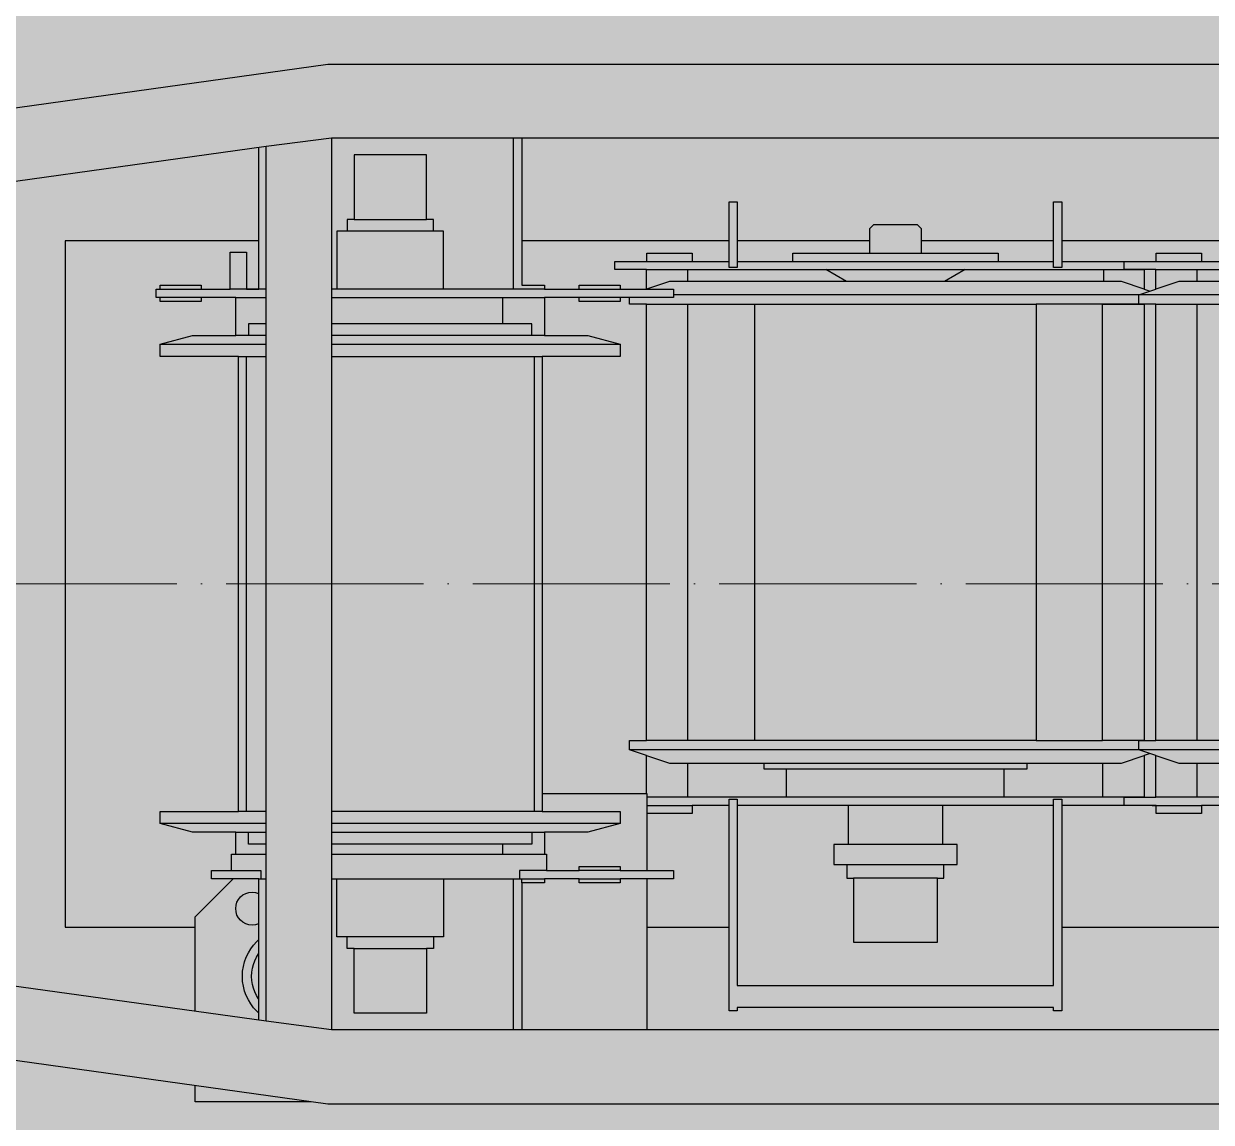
# Model space of a CAD drawing. Header units: millimetres. Extents: x -8750 to 18507, y -19422 to 25819.
# Drawn here: x -4202 to -1311, y -16310 to -13637 of the extents above; entities that cross this region are included whole.
import ezdxf

# ---------------------------------------------------------------- set-up
doc = ezdxf.new("R2010")
doc.units = ezdxf.units.MM
doc.set_wipeout_variables(frame=1)
doc.linetypes.add('ACAD_ISO04W100', pattern=[30, 24, -3, 0, -3])
doc.layers.add('Техника. Кран CC 2400-1', color=250, linetype='Continuous')
doc.layers.add('Техника. Кран CC 2400-1 Штриховка', color=7, linetype='Continuous', true_color=0x80dfff)

# ---------------------------------------------------------------- blocks, each defined once
blk = doc.blocks.new('CC2400-1-20250518.19534')
at = {"color": 0, "linetype": 'ByBlock', "lineweight": -2, "transparency": 16777216}
for points in [[(-846.5020173091325, 1155.0018725768928), (-778.0020173093217, 1155.0019922180832), (-778.0020522428167, 1175.0029922179997), (-1048.0020522423438, 1175.0025206397872), (-1048.0020173088487, 1155.001520639747), (-979.5020173089652, 1155.0016402809374), (-979.5018251827132, 1045.0006402811155), (-846.5018251828806, 1045.0008725770708)], [(-846.5020173091252, -1155.0018725768934), (-778.0020173093071, -1155.0019922180838), (-778.0020522428022, -1175.002992218015), (-1048.0020522423292, -1175.0025206398095), (-1048.0020173088342, -1155.001520639762), (-979.5020173089506, -1155.0016402809454), (-979.5018251827059, -1045.000640281138), (-846.501825182866, -1045.000872577086)]]:
    blk.add_wipeout(points, dxfattribs=at)
at = {"layer": 'Техника. Кран CC 2400-1 Штриховка', "true_color": 0xadadad, "transparency": 16777216}
h = blk.add_hatch(color=253, dxfattribs=at)
h.dxf.hatch_style = 1
h.paths.add_polyline_path([(-846.5018251828715, 1045.00087257706), (-846.5020173091307, 1155.001872576875), (-778.0020173093053, 1155.001992218065), (-778.0020522428076, 1175.002992217997), (-1048.002052242342, 1175.002520639784), (-1048.00201730884, 1155.001520639737), (-979.502017308956, 1155.001640280927), (-979.5018251826968, 1045.000640281112)])
at = {"color": 0, "linetype": 'ByBlock', "lineweight": -2, "transparency": 16777216}
for points in [[(-846.5018251828715, 1045.00087257706), (-846.5020173091307, 1155.001872576875), (-778.0020173093053, 1155.001992218065), (-778.0020522428076, 1175.002992217997), (-1048.002052242342, 1175.002520639784), (-1048.00201730884, 1155.001520639737), (-979.502017308956, 1155.001640280927), (-979.5018251826968, 1045.000640281112), (-846.5018251828715, 1045.00087257706)], [(-846.5020173091307, 1155.001872576875), (-979.502017308956, 1155.001640280927)]]:
    blk.add_lwpolyline(points, dxfattribs=at)
blk.add_wipeout([(-1790.9999999999977, 154.00011000000814), (-1817.7023000000024, 157.64121999997542), (-1817.7023000000024, 157.64121999997542), (-1824.489124886297, 159.8522375615512), (-1830.0672821800013, 164.30574762682772), (-1833.726260022871, 170.434489083294), (-1834.999999999998, 177.45781999999554), (-1834.999999999998, 177.45781999999554), (-1834.999999999998, 1124.999999999985), (-1834.999999999998, 1124.999999999985), (-1831.1939766255514, 1144.1341716182328), (-1820.355339059313, 1160.3553390593006), (-1804.134171618246, 1171.1939766255387), (-1784.999999999998, 1174.999999999985), (-1125.3552999999938, 1174.999999999985), (-1125.3552999999938, 1174.999999999985), (-1118.359274274461, 1173.7364791784544), (-1112.2472118823152, 1170.1055627468536), (-1107.7913858606562, 1164.566025285706), (-1105.554799999982, 1157.8178000000044), (-1105.5547999999817, 1157.8178000000044), (-1091.9452000000144, 1062.182199999966), (-1091.9452000000144, 1062.182199999966), (-1089.7086141393233, 1055.4339747142762), (-1085.252788117663, 1049.8944372531378), (-1079.1407257255255, 1046.2635208215338), (-1072.1447000000023, 1044.999999999985), (-753.8552999999937, 1044.999999999985), (-753.8552999999937, 1044.999999999985), (-746.8592742744607, 1046.2635208215152), (-740.7472118823143, 1049.894437253116), (-736.2913858606553, 1055.4339747142635), (-734.0547999999816, 1062.182199999966), (-720.4452000000146, 1157.8178000000044), (-720.4452000000146, 1157.8178000000044), (-718.2086141393233, 1164.5660252856942), (-713.7527881176629, 1170.1055627468327), (-707.6407257255255, 1173.7364791784366), (-700.6447000000023, 1174.999999999985), (-700.6447000000024, 1174.999999999985), (-310.0000000970303, 1174.999999999985), (-12.265499999977692, 1050.1435999999958), (-12.265499999977692, 1050.1435999999958), (-7.261432723629014, 1047.1181590482965), (-3.3463214152764067, 1042.7746713135775), (-0.854849347835966, 1037.4844398256746), (1.7053025658242404e-12, 1031.6996999999828), (1.9326762412674725e-12, 1031.6996999999828), (1.9326762412674725e-12, -1.8189894035458565e-11), (1.9326762412674725e-12, -1031.6997000000124), (1.9326762412674725e-12, -1031.6997000000124), (-0.854849347835966, -1037.4844398257035), (-3.3463214152760656, -1042.774671313607), (-7.2614327236289, -1047.1181590483259), (-12.265499999977465, -1050.1436000000251), (-12.265499999977692, -1050.1436000000251), (-310.0000000970303, -1175.0000000000148), (-700.6447000000024, -1175.0000000000148), (-700.6447000000024, -1175.0000000000148), (-707.6407257255255, -1173.736479178466), (-713.7527881176629, -1170.1055627468625), (-718.2086141393233, -1164.5660252857233), (-720.4452000000146, -1157.8178000000337), (-734.0547999999816, -1062.1821999999959), (-734.0547999999816, -1062.1821999999959), (-736.2913858606553, -1055.4339747142935), (-740.7472118823143, -1049.8944372531453), (-746.8592742744607, -1046.2635208215443), (-753.8552999999937, -1045.0000000000148), (-1072.1447000000023, -1045.0000000000148), (-1072.1447000000023, -1045.0000000000148), (-1079.1407257255255, -1046.2635208215636), (-1085.252788117663, -1049.8944372531666), (-1089.7086141393236, -1055.433974714306), (-1091.9452000000144, -1062.1821999999959), (-1105.5547999999817, -1157.8178000000337), (-1105.5547999999817, -1157.8178000000337), (-1107.7913858606557, -1164.5660252857356), (-1112.2472118823148, -1170.1055627468838), (-1118.359274274461, -1173.7364791784846), (-1125.3552999999938, -1175.000000000015), (-1125.3552999999938, -1175.0000000000148), (-1784.999999999998, -1175.0000000000148), (-1784.999999999998, -1175.0000000000148), (-1804.134171618246, -1171.193976625568), (-1820.355339059313, -1160.35533905933), (-1831.1939766255514, -1144.1341716182628), (-1834.999999999998, -1125.000000000015), (-1834.999999999998, -177.4578200000251), (-1834.999999999998, -177.4578200000251), (-1833.726260022871, -170.43448908332402), (-1830.0672821800013, -164.30574762685728), (-1824.489124886297, -159.85223756158075), (-1817.7023000000024, -157.64122000000543), (-1817.7023000000024, -157.64122000000498), (-1790.9999999999977, -154.0001100000377)], dxfattribs=at)
at = {"layer": 'Техника. Кран CC 2400-1 Штриховка', "true_color": 0xadadad, "transparency": 16777216}
h = blk.add_hatch(color=253, dxfattribs=at)
h.dxf.hatch_style = 1
edge = h.paths.add_edge_path()
edge.add_line((-1790.999999999998, -154.0001100000372), (-1790.999999999998, 154.0001100000081))
edge.add_line((-1790.999999999998, 154.0001100000081), (-1817.702300000003, 157.6412199999759))
edge.add_arc((-1814.999996916025, 177.4578211566113), 20.0000030839736, 180.0000033134664, 262.23472245647645, ccw=False)
edge.add_line((-1834.999999999998, 177.457819999996), (-1834.999999999998, 1124.999999999985))
edge.add_arc((-1784.999999999956, 1124.999999999942), 50.00000000004184, 90.00000000004792, 179.9999999999521, ccw=False)
edge.add_line((-1784.999999999998, 1174.999999999985), (-1125.355299999994, 1174.999999999985))
edge.add_arc((-1125.355296130039, 1155.000010364311), 19.99998963568524, 8.099324207718325, 90.00001108660751, ccw=False)
edge.add_line((-1105.554799999982, 1157.817800000004), (-1091.945200000015, 1062.182199999967))
edge.add_arc((-1072.144703869883, 1064.999989635762), 19.9999896357711, 188.0993242079321, 270.0000110863945)
edge.add_line((-1072.144700000003, 1044.999999999985), (-753.8552999999938, 1044.999999999985))
edge.add_arc((-753.8552961300375, 1064.999989635675), 19.99998963568251, 269.9999889133853, 351.9006757922884)
edge.add_line((-734.0547999999817, 1062.182199999967), (-720.4452000000147, 1157.817800000004))
edge.add_arc((-700.6447038698825, 1155.000010364223), 19.9999896357711, 89.99998891360548, 171.900675792068, ccw=False)
edge.add_line((-700.6447000000026, 1174.999999999985), (-310.0000000970304, 1174.999999999985))
edge.add_line((-310.0000000970304, 1174.999999999985), (-12.26549999997769, 1050.143599999996))
edge.add_arc((-19.999995327742, 1031.699701411722), 19.99999532774311, -4.044334104946756e-06, 67.2491367035455, ccw=False)
edge.add_line((1.818989403545856e-12, 1031.699699999983), (1.818989403545856e-12, -1.818989403545856e-11))
edge.add_line((1.818989403545856e-12, -1.455191522836685e-11), (1.818989403545856e-12, -1031.699700000008))
edge.add_arc((-19.999995327742, -1031.699701411751), 19.9999953277432, -67.2491367035455, 4.044334104946756e-06, ccw=False)
edge.add_line((-12.26549999997769, -1050.143600000025), (-310.0000000970304, -1175.000000000015))
edge.add_line((-310.0000000970304, -1175.000000000015), (-700.6447000000026, -1175.000000000015))
edge.add_arc((-700.6447038698825, -1155.000010364238), 19.99998963577119, 188.099324207932, 270.0000110863945, ccw=False)
edge.add_line((-720.4452000000147, -1157.817800000033), (-734.0547999999817, -1062.182199999996))
edge.add_arc((-753.8552961300375, -1064.999989635689), 19.99998963568253, 8.09932420771156, 90.00001108661469)
edge.add_line((-753.8552999999938, -1045.000000000015), (-1072.144700000003, -1045.000000000015))
edge.add_arc((-1072.144703869883, -1064.999989635777), 19.99998963577119, 89.99998891360549, 171.900675792068)
edge.add_line((-1091.945200000015, -1062.182199999996), (-1105.554799999982, -1157.817800000033))
edge.add_arc((-1125.355296130039, -1155.000010364325), 19.99998963568539, 269.9999889133925, 351.90067579228173, ccw=False)
edge.add_line((-1125.355299999994, -1175.000000000015), (-1784.999999999998, -1175.000000000015))
edge.add_arc((-1784.999999999956, -1124.999999999971), 50.00000000004184, 180.0000000000479, 269.9999999999521, ccw=False)
edge.add_line((-1834.999999999998, -1125.000000000015), (-1834.999999999998, -177.4578200000251))
edge.add_arc((-1814.999996916025, -177.4578211566404), 20.00000308397356, 97.76527754352361, 179.9999966865336, ccw=False)
edge.add_line((-1817.702300000003, -157.641220000005), (-1790.999999999998, -154.0001100000372))
h = blk.add_hatch(color=253, dxfattribs=at)
h.dxf.hatch_style = 1
h.paths.add_polyline_path([(-846.5018251828715, -1045.000872577089), (-846.5020173091307, -1155.001872576904), (-778.0020173093053, -1155.001992218095), (-778.0020522428076, -1175.002992218026), (-1048.002052242342, -1175.002520639813), (-1048.00201730884, -1155.001520639766), (-979.502017308956, -1155.001640280956), (-979.5018251826968, -1045.000640281141)])
at = {"color": 0, "linetype": 'ByBlock', "lineweight": -2, "transparency": 16777216}
for points in [[(-1790.999999999998, -154.0001100000372), (-1790.999999999998, 154.0001100000081), (-1817.702300000003, 157.6412199999759, -0.3750524489566559), (-1834.999999999998, 177.457819999996), (-1834.999999999998, 1124.999999999985, -0.4142135623726049), (-1784.999999999998, 1174.999999999985), (-1125.355299999994, 1174.999999999985, -0.3733908483984825), (-1105.554799999982, 1157.817800000004), (-1091.945200000015, 1062.182199999967, 0.3733908483963611), (-1072.144700000003, 1044.999999999985), (-753.8552999999938, 1044.999999999985, 0.3733908483985522), (-734.0547999999817, 1062.182199999967), (-720.4452000000147, 1157.817800000004, -0.3733908483963611), (-700.6447000000026, 1174.999999999985), (-310.0000000970304, 1174.999999999985), (-12.26549999997769, 1050.143599999996, -0.3021517775209867), (1.818989403545856e-12, 1031.699699999983), (1.818989403545856e-12, -1.455191522836685e-11), (1.818989403545856e-12, -1031.699700000012, -0.3021517775209867), (-12.26549999997769, -1050.143600000025), (-310.0000000970304, -1175.000000000015), (-700.6447000000026, -1175.000000000015, -0.3733908483963611), (-720.4452000000147, -1157.817800000033), (-734.0547999999817, -1062.182199999996, 0.3733908483985522), (-753.8552999999938, -1045.000000000015), (-1072.144700000003, -1045.000000000015, 0.3733908483963611), (-1091.945200000015, -1062.182199999996), (-1105.554799999982, -1157.817800000033, -0.3733908483984825), (-1125.355299999994, -1175.000000000015), (-1784.999999999998, -1175.000000000015, -0.4142135623726049), (-1834.999999999998, -1125.000000000015), (-1834.999999999998, -177.4578200000251, -0.3750524489566559), (-1817.702300000003, -157.641220000005), (-1790.999999999998, -154.0001100000372)], [(-1790.999999999998, -154.0001100000372), (-1632.297699999994, -132.3587800000241, 0.3750524489566559), (-1614.999999999998, -112.542180000004), (-1614.999999999998, 112.5421799999749, 0.3750524489566559), (-1632.297699999994, 132.358779999995), (-1790.999999999998, 154.0001100000081)]]:
    blk.add_lwpolyline(points, format="xyb", dxfattribs=at)
for points in [[(-1758.999999999998, 149.6361100000067), (-1758.999999999998, -149.6363600000186)], [(-846.5018251828715, -1045.000872577089), (-846.5020173091307, -1155.001872576904), (-778.0020173093053, -1155.001992218095), (-778.0020522428076, -1175.002992218026), (-1048.002052242342, -1175.002520639813), (-1048.00201730884, -1155.001520639766), (-979.502017308956, -1155.001640280956), (-979.5018251826968, -1045.000640281141), (-846.5018251828715, -1045.000872577089)], [(-846.5020173091307, -1155.001872576904), (-979.502017308956, -1155.001640280956)]]:
    blk.add_lwpolyline(points, dxfattribs=at)
blk = doc.blocks.new('CC2400-1-20230902.15104')
at = {"color": 0, "linetype": 'ByBlock', "lineweight": -2, "transparency": 16777216}
blk.add_wipeout([(-3195, 1230), (-2721.9000000000233, 1230), (-2721.9000000000233, 1320), (-2753, 1320), (-2753, 1340), (-2512.9999999999995, 1340), (-2512.9999999999995, 1320), (-2544.099999999977, 1320), (-2544.099999999977, 1230), (-1477.9999999999993, 1230), (-1478.0002000000095, 1300), (-1443.000100000004, 1300), (-1442.9999999999998, 3625.000009473035), (1443.0000000000005, 3625.000009473035), (1443.0001000000047, 1300), (1478.00020000001, 1300), (1478.0000000000007, 1230), (2544.099999999977, 1230), (2544.099999999977, 1320), (2513.0000000000005, 1320), (2513.0000000000005, 1340), (2753.0000000000005, 1340), (2753.0000000000005, 1320), (2721.900000000024, 1320), (2721.900000000024, 1230), (3195.0000000000005, 1230), (3195.0000000000005, -1230), (2721.900000000024, -1230), (2721.900000000024, -1320.000000000001), (2753.0000000000005, -1320.000000000001), (2753.0000000000005, -1340), (2513.0000000000005, -1340), (2513.0000000000005, -1320.000000000001), (2544.099999999977, -1320.000000000001), (2544.099999999977, -1230), (1478.0000000000007, -1230), (1478.00020000001, -1300), (1443.0001000000047, -1300), (1443.0000000000005, -3625.000009473035), (-1442.9999999999998, -3625.000009473035), (-1443.000100000004, -1300), (-1478.0002000000095, -1300), (-1477.9999999999993, -1230), (-2544.099999999977, -1230), (-2544.099999999977, -1320.000000000001), (-2512.9999999999995, -1320.000000000001), (-2512.9999999999995, -1340), (-2753, -1340), (-2753, -1320.000000000001), (-2721.9000000000233, -1320.000000000001), (-2721.9000000000233, -1230), (-3195, -1230)], dxfattribs=at)
at = {"layer": 'Техника. Кран CC 2400-1 Штриховка', "true_color": 0xadadad, "transparency": 16777216}
h = blk.add_hatch(color=253, dxfattribs=at)
h.dxf.hatch_style = 1
h.paths.add_polyline_path([(-3195, -1230), (-3195, 1230), (-2721.900000000023, 1230), (-2721.900000000023, 1320), (-2753, 1320), (-2753, 1340), (-2513, 1340), (-2513, 1320), (-2544.099999999977, 1320), (-2544.099999999977, 1230), (-1478, 1230), (-1478.000200000009, 1300), (-1443.000100000005, 1300), (-1443, 3625.000009473035), (1443, 3625.000009473035), (1443.000100000005, 1300), (1478.000200000009, 1300), (1478, 1230), (2544.099999999977, 1230), (2544.099999999977, 1320), (2513, 1320), (2513, 1340), (2753, 1340), (2753, 1320), (2721.900000000023, 1320), (2721.900000000023, 1230), (3195, 1230), (3195, -1230), (2721.900000000023, -1230), (2721.900000000023, -1320), (2753, -1320), (2753, -1340), (2513, -1340), (2513, -1320), (2544.099999999977, -1320), (2544.099999999977, -1230), (1478, -1230), (1478.000200000009, -1300), (1443.000100000005, -1300), (1443, -3625.000009473035), (-1443, -3625.000009473035), (-1443.000100000005, -1300), (-1478.000200000009, -1300), (-1478, -1230), (-2544.099999999977, -1230), (-2544.099999999977, -1320), (-2513, -1320), (-2513, -1340), (-2753, -1340), (-2753, -1320), (-2721.900000000023, -1320), (-2721.900000000023, -1230)])
at = {"color": 0, "linetype": 'ByBlock', "lineweight": -2, "transparency": 16777216}
for p, q in [((-2721.900000000023, 1320), (-2544.099999999977, 1320)), ((-1443.000100000005, 1300), (-1408, 1300)), ((-1408, 1300), (-1408, 1230)), ((-1478, 1230), (-1408, 1230)), ((-1408, 1230), (-1363, 1230)), ((-1363, 1230), (-1363, 1180)), ((-1478, 1180), (-1408, 1180)), ((-1363, 1180), (-1408, 1180)), ((-1408, 1180), (-1408, 1110)), ((-1408, 1110), (-1443.000100000005, 1110)), ((-1408, -1110), (-1443.000100000005, -1110)), ((-1408, -1180), (-1408, -1110)), ((-1478, -1180), (-1408, -1180)), ((-1363, -1180), (-1408, -1180)), ((-1363, -1230), (-1363, -1180)), ((-1478, -1230), (-1408, -1230)), ((-1408, -1300), (-1408, -1230)), ((-1408, -1230), (-1363, -1230)), ((-1443.000100000005, -1300), (-1408, -1300))]:
    blk.add_line(p, q, dxfattribs=at)
for points in [[(-3195, -1230), (-3195, 1230), (-2721.900000000023, 1230), (-2721.900000000023, 1320), (-2753, 1320), (-2753, 1340), (-2513, 1340), (-2513, 1320), (-2544.099999999977, 1320), (-2544.099999999977, 1230), (-1478, 1230), (-1478.000200000009, 1300), (-1443.000100000005, 1300), (-1443, 3625.000009473035), (1443, 3625.000009473035)], [(1443, -3625.000009473035), (-1443, -3625.000009473035), (-1443.000100000005, -1300), (-1478.000200000009, -1300), (-1478, -1230), (-2544.099999999977, -1230), (-2544.099999999977, -1320), (-2513, -1320), (-2513, -1340), (-2753, -1340), (-2753, -1320), (-2721.900000000023, -1320), (-2721.900000000023, -1230), (-3195, -1230)], [(-2721.900000000023, 1230), (-2544.099999999977, 1230)], [(-2676.772100000002, 1230), (-2676.772100000002, 1180)], [(-3195, 1180), (-1478, 1180), (-1478.000200000009, 1110), (-1443.000100000005, 1110), (-1443.000100000005, -1110), (-1478.000200000009, -1110), (-1478, -1180), (-3195, -1180)], [(-2676.772100000002, -1230), (-2676.772100000002, -1180)], [(-2721.900000000023, -1230), (-2544.099999999977, -1230)]]:
    blk.add_lwpolyline(points, dxfattribs=at)
at = {"color": 0, "linetype": 'ByBlock', "lineweight": -2, "transparency": 16777216, "xscale": -1}
blk.add_blockref('CC2400-1-20250518.19534', (-3568, 0), dxfattribs=at)
blk = doc.blocks.new('CC2400-1-20230901.142438')
at = {"color": 0, "linetype": 'ByBlock', "lineweight": -2, "transparency": 16777216}
blk.add_wipeout([(4086.0040584886456, -1514.699999999897), (-1013.5229930884661, -1514.6999999998952), (-1624.2451114987498, -1406.7499999999418), (-1673.7751114990106, -1406.7500000000591), (-1673.7751114990106, -1457.5499999999884), (-2054.7751114990097, -1457.5499999999884), (-2054.7751114990097, -1406.7500000000591), (-2092.875111498871, -1406.7500000000591), (-2092.875111498871, -1343.2500000000582), (-2054.7751114990097, -1343.2500000000582), (-2054.7751114990097, -1292.4500000000107), (-1780.6001114991968, -1292.4500000000107), (-1780.6001114991968, -1267.0106111262276), (-1780.6001114991968, -1267.0106111262276), (-1787.1773711540227, -1211.2795470469564), (-1767.1519862659616, -1158.8563097560382), (-1725.0937005190563, -1121.703753343233), (-1670.600111498964, -1108.3000000000757), (-1670.600111498964, -1108.3000000000757), (-1545.0570649893489, -1108.3000000001048), (-1279.62570261251, -634.2917358928826), (-1279.62570261251, -634.2917358928826), (-1401.406854487533, -352.0103628293682), (-1450.869365502433, -48.585112504460994), (-1425.0422172657795, 257.75845433609356), (-1325.476744936966, 548.6194851576383), (-1269.6022092727353, 651.0917461294448), (-1589.3344110918683, 1187.3706409942242), (-1589.3344110918683, 1187.3706409942242), (-1608.851186293933, 1217.7930020758777), (-1631.821068610122, 1245.7001530313355), (-1657.9231779359588, 1270.7022420803005), (-1686.7928782035588, 1292.4499999998961), (-2054.7751114990097, 1292.4499999998961), (-2054.7751114990097, 1343.2499999999418), (-2092.875111498869, 1343.2499999999418), (-2092.875111498869, 1406.7499999999418), (-2054.7751114990097, 1406.7499999999418), (-2054.7751114990097, 1457.549999999872), (-1673.7751114990078, 1457.549999999872), (-1673.7751114990078, 1406.7499999999418), (-1624.245111498747, 1406.7499999999418), (-1013.5229930884657, 1514.6999999998952), (7100.000000000001, 1514.7000000001854), (7100.000000000234, -1514.699999999897)], dxfattribs=at)
at = {"layer": 'Техника. Кран CC 2400-1 Штриховка', "transparency": 16777216}
h = blk.add_hatch(color=256, dxfattribs=at)
h.dxf.hatch_style = 1
edge = h.paths.add_edge_path()
edge.add_line((7100.000000000234, -1514.699999999897), (4086.004058488646, -1514.699999999897))
edge.add_line((4086.004058488646, -1514.699999999897), (-1013.522993088467, -1514.699999999895))
edge.add_line((-1013.522993088467, -1514.699999999895), (-1624.24511149875, -1406.749999999942))
edge.add_line((-1624.24511149875, -1406.749999999942), (-1673.775111499011, -1406.750000000058))
edge.add_line((-1673.775111499011, -1406.750000000058), (-1673.775111499011, -1457.549999999988))
edge.add_line((-1673.775111499011, -1457.549999999988), (-2054.775111499011, -1457.549999999988))
edge.add_line((-2054.775111499011, -1457.549999999988), (-2054.775111499011, -1406.750000000058))
edge.add_line((-2054.775111499011, -1406.750000000058), (-2092.875111498871, -1406.750000000058))
edge.add_line((-2092.875111498871, -1406.750000000058), (-2092.875111498871, -1343.250000000058))
edge.add_line((-2092.875111498871, -1343.250000000058), (-2054.775111499011, -1343.250000000058))
edge.add_line((-2054.775111499011, -1343.250000000058), (-2054.775111499011, -1292.450000000012))
edge.add_line((-2054.775111499011, -1292.450000000012), (-1780.600111499197, -1292.450000000012))
edge.add_line((-1780.600111499197, -1292.450000000012), (-1780.600111499197, -1267.010611126228))
edge.add_arc((-1670.600111498965, -1225.77500000007), 117.4749999999945, 89.99999999999937, 200.5494742032904, ccw=False)
edge.add_line((-1670.600111498964, -1108.300000000076), (-1545.05706498935, -1108.300000000105))
edge.add_line((-1545.05706498935, -1108.300000000105), (-1279.62570261251, -634.2917358928826))
edge.add_arc((-197.4218571389358, -5.877964781575429e-11), 1254.388763254727, 148.7313838179281, 210.3750428139313, ccw=False)
edge.add_line((-1269.602209272735, 651.0917461294448), (-1589.334411091869, 1187.370640994224))
edge.add_arc((-1856.038415822914, 1037.744193212157), 305.8089272984967, 29.29332400509889, 56.39697188859644)
edge.add_line((-1686.792878203559, 1292.449999999895), (-2054.775111499009, 1292.449999999895))
edge.add_line((-2054.775111499009, 1292.449999999895), (-2054.775111499009, 1343.249999999942))
edge.add_line((-2054.775111499009, 1343.249999999942), (-2092.875111498869, 1343.249999999942))
edge.add_line((-2092.875111498869, 1343.249999999942), (-2092.875111498869, 1406.749999999942))
edge.add_line((-2092.875111498869, 1406.749999999942), (-2054.775111499009, 1406.749999999942))
edge.add_line((-2054.775111499009, 1406.749999999942), (-2054.775111499009, 1457.549999999872))
edge.add_line((-2054.775111499009, 1457.549999999872), (-1673.775111499009, 1457.549999999872))
edge.add_line((-1673.775111499009, 1457.549999999872), (-1673.775111499009, 1406.749999999942))
edge.add_line((-1673.775111499009, 1406.749999999942), (-1624.245111498748, 1406.749999999942))
edge.add_line((-1624.245111498748, 1406.749999999942), (-1013.522993088466, 1514.699999999895))
edge.add_line((-1013.522993088466, 1514.699999999895), (7100.000000000001, 1514.700000000184))
edge.add_line((7100.000000000001, 1514.700000000184), (7100.000000000234, -1514.699999999897))
at = {"color": 0, "linetype": 'ByBlock', "lineweight": -2, "transparency": 16777216}
blk.add_lwpolyline([(-1392.156706508483, -835.2500000000582), (4101.190100000008, -835.25000000006), (4101.190100000008, 835.2500000000564), (-1379.398295893042, 835.2500000000582)], dxfattribs=at)
for centre in [(2080.000000000001, -1.818989403545856e-12), (3310.000000000001, -1.818989403545856e-12)]:
    blk.add_circle(centre, 26.73789586633211, dxfattribs=at)
blk = doc.blocks.new('CC2400-1-20230901.151232')
at = {"color": 0, "linetype": 'ByBlock', "lineweight": -2, "transparency": 16777216}
blk.add_wipeout([(604.9999999999998, -635.0000000000002), (604.9999999999998, -655.0000000000002), (494.9999999999999, -655.0000000000002), (494.9999999999999, -635.0000000000002), (404.9999999999999, -635.0000000000002), (404.9999999999999, -780.0000000000001), (384.9999999999999, -780.0000000000001), (384.9999999999999, -635.0000000000002), (249.9999999999999, -635.0000000000002), (249.9999999999999, -655.0000000000002), (62.499999999999886, -655.0000000000002), (62.499999999999886, -715.0000000000002), (52.499999999999886, -725.0000000000002), (-52.50000000000006, -725.0000000000002), (-62.500000000000114, -715.0000000000002), (-62.500000000000114, -655.0000000000002), (-250, -655.0000000000002), (-250, -635.0000000000002), (-385.0000000000001, -635.0000000000002), (-385.0000000000001, -780.0000000000001), (-405, -780.0000000000001), (-405, -635.0000000000002), (-615, -635.0000000000002), (-615, -615), (-605.8000000000028, -615), (-605.8000000000028, -567.3999999999944), (-647.5, -553.5000000000002), (-647.5, -531), (-342.5000000000001, -531), (-342.5000000000001, 530.9999999999995), (-503.99808215566725, 530.9999999999995), (-503.99808215566725, -531), (-605.8000000000028, -531), (-605.8000000000028, 530.9999999999995), (-647.5, 530.9999999999995), (-647.5, 553.4999999999995), (-605.8000000000028, 567.4000000000087), (-605.8000000000028, 668.9999999999995), (-615, 668.9999999999995), (-615, 688.9999999999995), (-405, 688.9999999999995), (-405, 1188.9998924645329), (-385.0000000000001, 1188.9998924645329), (-385.0000000000001, 1180.9998924645329), (384.9999999999999, 1180.9998924645329), (384.9999999999999, 1188.9998924645329), (404.9999999999999, 1188.9998924645329), (404.9999999999999, 688.9999999999995), (494.9999999999999, 688.9999999999995), (494.9999999999999, 709), (604.9999999999998, 709), (604.9999999999998, 688.9999999999995), (682.9999999999998, 688.9999999999995), (682.9999999999998, 668.9999999999995), (605.8000000000028, 668.9999999999995), (605.8000000000028, 567.4000000000087), (647.4999999999998, 553.4999999999995), (647.4999999999998, 530.9999999999995), (605.8000000000028, 530.9999999999995), (605.8000000000028, -531), (647.4999999999998, -531), (647.4999999999998, -553.5000000000002), (605.8000000000028, -567.3999999999944), (605.8000000000028, -615), (682.9999999999998, -615), (682.9999999999998, -635.0000000000002)], dxfattribs=at)
at = {"layer": 'Техника. Кран CC 2400-1 Штриховка', "transparency": 16777216}
h = blk.add_hatch(color=256, dxfattribs=at)
h.dxf.hatch_style = 1
h.paths.add_polyline_path([(683, -635), (605, -635), (605, -655), (495, -655), (495, -635), (405, -635), (405, -780), (385, -780), (385, -635), (250, -635), (250, -655), (62.5, -655), (62.5, -715), (52.5, -725), (-52.5, -725), (-62.5, -715), (-62.5, -655), (-250, -655), (-250, -635), (-385, -635), (-385, -780), (-405, -780), (-405, -635), (-615, -635), (-615, -615), (-605.8000000000029, -615), (-605.8000000000029, -567.3999999999942), (-647.5, -553.5), (-647.5, -531), (-342.5, -531), (-342.5, 531), (-503.9980821556674, 531), (-503.9980821556674, -531), (-605.8000000000029, -531), (-605.8000000000029, 531), (-647.5, 531), (-647.5, 553.5), (-605.8000000000029, 567.4000000000087), (-605.8000000000029, 669), (-615, 669), (-615, 689), (-405, 689), (-405, 1188.999892464533), (-385, 1188.999892464533), (-385, 1180.999892464533), (385, 1180.999892464533), (385, 1188.999892464533), (405, 1188.999892464533), (405, 689), (495, 689), (495, 709), (605, 709), (605, 689), (683, 689), (683, 669), (605.8000000000029, 669), (605.8000000000029, 567.4000000000087), (647.5, 553.5), (647.5, 531), (605.8000000000029, 531), (605.8000000000029, -531), (647.5, -531), (647.5, -553.5), (605.8000000000029, -567.3999999999942), (605.8000000000029, -615), (683, -615)])
h.paths.add_polyline_path([(342.5, 531), (342.5, -531), (-342.5, -531), (-342.5, 531)], flags=16)
h = blk.add_hatch(color=256, dxfattribs=at)
h.dxf.hatch_style = 1
h.set_gradient(color1=(91, 91, 91), color2=(173, 173, 173), tint=1, name='CYLINDER')
h.paths.add_polyline_path([(342.5, 531), (342.5, -531), (-342.5, -531), (-342.5, 531)])
at = {"color": 0, "linetype": 'ByBlock', "lineweight": -2, "transparency": 16777216}
for points in [[(683, -635), (605, -635), (605, -655), (495, -655), (495, -635), (405, -635), (405, -780), (385, -780), (385, -635), (250, -635), (250, -655), (62.5, -655), (62.5, -715), (52.5, -725), (-52.5, -725), (-62.5, -715), (-62.5, -655), (-250, -655), (-250, -635), (-385, -635), (-385, -780), (-405, -780), (-405, -635), (-615, -635), (-615, -615), (-605.8000000000029, -615), (-605.8000000000029, -567.3999999999942), (-647.5, -553.5), (-647.5, -531), (-342.5, -531), (-342.5, 531), (-503.9980821556674, 531), (-503.9980821556674, -531), (-605.8000000000029, -531), (-605.8000000000029, 531), (-647.5, 531), (-647.5, 553.5), (-605.8000000000029, 567.4000000000087), (-605.8000000000029, 669), (-615, 669), (-615, 689), (-405, 689), (-405, 1188.999892464533), (-385, 1188.999892464533), (-385, 1180.999892464533), (385, 1180.999892464533), (385, 1188.999892464533), (405, 1188.999892464533), (405, 689), (495, 689), (495, 709), (605, 709), (605, 689), (683, 689), (683, 669), (605.8000000000029, 669), (605.8000000000029, 567.4000000000087), (647.5, 553.5), (647.5, 531), (605.8000000000029, 531), (605.8000000000029, -531), (647.5, -531), (647.5, -553.5), (605.8000000000029, -567.3999999999942), (605.8000000000029, -615), (683, -615), (683, -635)], [(405, 689), (405, 674), (385, 674), (385, 1126.999892464533), (-385, 1126.999892464533), (-385, 674), (-405, 674), (-405, 689)], [(115, 689), (115, 784), (150, 784), (150, 833), (118, 833), (118, 866), (102, 866), (102, 1021.439381810182), (-102, 1021.439381810182), (-102, 866), (-118, 866), (-118, 833), (-150, 833), (-150, 784), (-115, 784), (-115, 689)], [(-102, 866), (102, 866)], [(118, 833), (-118, 833)], [(-115, 784), (115, 784)], [(-605.8000000000029, 669), (605.8000000000029, 669)], [(-575, 689), (-575, 669)], [(-503.9980821556674, 586), (-503.9980821556674, 669)], [(-385, 689), (385, 689)], [(-265, 669), (-265, 601)], [(265, 669), (265, 601)], [(615, 689), (495, 689)], [(505.2872793885326, 669), (505.2872793885326, 586)], [(605.8000000000029, 567.4000000000087), (550, 586), (-550, 586), (-605.8000000000029, 567.4000000000087)], [(-320, 586), (-320, 601), (320, 601), (320, 586)], [(-647.5, 553.5), (647.5, 553.5)], [(-605.8000000000029, 531), (-503.9980821556674, 531)], [(342.5, 531), (505.2872793885326, 531), (505.2872793885326, -531)], [(505.2872793885326, 531), (605.8000000000029, 531)], [(605.8000000000029, -531), (-342.5, -531)], [(-647.5, -553.5), (647.5, -553.5)], [(-605.8000000000029, -567.3999999999942), (-550, -586), (550, -586), (605.8000000000029, -567.3999999999942)], [(-506.8979669025575, -586), (-506.8979669025575, -615)], [(-169.8038475772919, -615), (-119.5743741578044, -586)], [(119.5743741577899, -586), (169.8038475772919, -615)], [(505.2872793885326, -586), (505.2872793885326, -615)], [(605.8000000000029, -615), (-605.8000000000029, -615)], [(-575, -615), (-575, -635)], [(-405, -635), (-405, -620), (-385, -620), (-385, -635)], [(250, -635), (-250, -635)], [(385, -635), (385, -620), (405, -620), (405, -635)], [(605, -635), (495, -635)], [(62.5, -655), (-62.5, -655)]]:
    blk.add_lwpolyline(points, dxfattribs=at)
blk.add_lwpolyline([(342.5, 531), (342.5, -531), (-342.5, -531), (-342.5, 531)], close=True, dxfattribs=at)
blk = doc.blocks.new('CC2400-1-20230901.152111')
at = {"color": 0, "linetype": 'ByBlock', "lineweight": -2, "transparency": 16777216}
blk.add_wipeout([(1100, 0), (1100, -450), (800, -750), (0, -750), (0, 0)], dxfattribs=at)
at = {"layer": 'Техника. Кран CC 2400-1 Штриховка', "transparency": 16777216}
h = blk.add_hatch(color=256, dxfattribs=at)
h.dxf.hatch_style = 1
h.paths.add_polyline_path([(0, 0), (1100, 0), (1100, -450), (800, -750), (0, -750)])
at = {"color": 0, "linetype": 'ByBlock', "lineweight": -2, "transparency": 16777216}
for points in [[(0, 0), (1100, 0), (1100, -450), (800, -750), (0, -750), (0, 0)], [(412.7201937771461, -473.8835473796353), (396.8322975964111, -473.8835473796353)], [(412.7201937771461, -601.5916992145649), (396.8322975964111, -601.5916992145649)]]:
    blk.add_lwpolyline(points, dxfattribs=at)
blk.add_lwpolyline([(440.3773168571497, -483.0100089322659), (505.0002459384559, -483.0100089383486, -1.062928021306727), (505.0002459281241, -593.0100089383486), (439.3873863574845, -593.0100089321786)], format="xyb", dxfattribs=at)
for centre, radius in [((865.0000000000437, -305), 119.9999999999749), ((865.0000000000437, -305), 97.50000000000517), ((546, -345), 58.50000000000108), ((961.313708679998, -469.8923524440033), 40.00000000000119), ((890.6030305613385, -540.6030305626628), 40.00000000000119), ((819.8923524426937, -611.3137086813076), 40.00000000000119)]:
    blk.add_circle(centre, radius, dxfattribs=at)
blk.add_ellipse((396.4035047548241, -537.7376232971001), major_axis=(0.4287928415869828, 63.85407591746479), ratio=0.8505942189552788, dxfattribs=at)
blk.add_ellipse((412.2914009355591, -537.7376232971001), major_axis=(0.4287928415869828, 63.85407591746479), ratio=0.8505942189552788, start_param=3.141592653589793, end_param=6.294609002236903, dxfattribs=at)
blk = doc.blocks.new('CC2400-1-20230901.152237')
at = {"color": 0, "linetype": 'ByBlock', "lineweight": -2, "transparency": 16777216}
blk.add_wipeout([(320.00000000000006, -1217.499892464541), (300.00000000000006, -1217.499892464541), (300.00000000000006, -1209.4998924645413), (-300, -1209.4998924645413), (-300, -1217.499892464541), (-319.9999999999999, -1217.499892464541), (-319.9999999999999, -727.5000000000075), (-375.8000000000029, -727.5000000000075), (-375.8000000000029, -717.5000000000075), (-460, -717.5000000000075), (-460, -727.5000000000075), (-560, -727.5000000000075), (-560, -717.5000000000075), (-690, -717.5000000000075), (-690, -697.5000000000077), (-560, -697.5000000000077), (-560, -687.5000000000077), (-460, -687.5000000000077), (-460, -697.5000000000077), (-375.8000000000029, -697.5000000000077), (-375.8000000000029, -604.4000000000019), (-481.18193119057094, -604.4000000000019), (-560, -583.2807621135364), (-560, -553.4000000000019), (-369.44999999999686, -553.4000000000019), (-369.44999999999686, 553.400000000001), (-560, 553.400000000001), (-560, 583.2807621135357), (-481.18193119057094, 604.400000000001), (-375.8000000000029, 604.400000000001), (-375.8000000000029, 657.4999999999927), (-380.0420601367513, 657.4999999999927), (-380.0420601367513, 697.5000000000068), (-460, 697.5000000000068), (-460, 687.5000000000068), (-560, 687.5000000000068), (-560, 697.5000000000068), (-690, 697.5000000000068), (-690, 717.4999999999923), (-560, 717.4999999999923), (-560, 727.4999999999918), (-460, 727.4999999999918), (-460, 717.4999999999923), (-375.8000000000029, 717.4999999999923), (-375.8000000000029, 727.4999999999918), (-319.9999999999999, 727.4999999999918), (-319.9999999999999, 1217.4998924645402), (-300, 1217.4998924645402), (-300, 1209.4998924645406), (300.00000000000006, 1209.4998924645406), (300.00000000000006, 1217.4998924645402), (320.00000000000006, 1217.4998924645402), (320.00000000000006, 717.5000000000068), (435.00000000000006, 717.4999999999923), (435.00000000000006, 697.5000000000068), (386.3051047312184, 697.5000000000068), (386.3051047312184, 657.4999999999927), (375.80000000000297, 657.4999999999927), (375.80000000000297, 604.400000000001), (481.1819311905711, 604.400000000001), (560, 583.2807621135357), (560, 553.400000000001), (369.44999999999715, 553.400000000001), (369.44999999999715, -553.4000000000019), (560, -553.4000000000019), (560, -583.2807621135364), (481.1819311905711, -604.4000000000019), (375.7999999999885, -604.4000000000019), (375.7999999999885, -697.5000000000077), (460.0000000000001, -697.5000000000077), (460.0000000000001, -687.5000000000077), (560, -687.5000000000077), (560, -697.5000000000077), (570, -697.5000000000077), (570, -717.5000000000075), (560, -717.5000000000075), (560, -727.5000000000075), (460.0000000000001, -727.5000000000075), (460.0000000000001, -717.5000000000075), (390.0000000000001, -717.5000000000075), (390.0000000000001, -807.5000000000077), (350, -807.5000000000077), (350, -717.5000000000075), (320.00000000000006, -717.5000000000075)], dxfattribs=at)
at = {"layer": 'Техника. Кран CC 2400-1 Штриховка', "transparency": 16777216}
h = blk.add_hatch(color=256, dxfattribs=at)
h.dxf.hatch_style = 1
h.paths.add_polyline_path([(320, -717.5000000000073), (320, -1217.499892464541), (300, -1217.499892464541), (300, -1209.499892464541), (-300, -1209.499892464541), (-300, -1217.499892464541), (-320, -1217.499892464541), (-320, -727.5000000000073), (-375.8000000000029, -727.5000000000073), (-375.8000000000029, -717.5000000000073), (-460, -717.5000000000073), (-460, -727.5000000000073), (-560, -727.5000000000073), (-560, -717.5000000000073), (-690, -717.5000000000073), (-690, -697.5000000000073), (-560, -697.5000000000073), (-560, -687.5000000000073), (-460, -687.5000000000073), (-460, -697.5000000000073), (-375.8000000000029, -697.5000000000073), (-375.8000000000029, -604.4000000000015), (-481.181931190571, -604.4000000000015), (-560, -583.2807621135362), (-560, -553.4000000000015), (-369.4499999999971, -553.4000000000015), (-369.4499999999971, 553.4000000000015), (-560, 553.4000000000015), (-560, 583.2807621135362), (-481.181931190571, 604.4000000000015), (-375.8000000000029, 604.4000000000015), (-375.8000000000029, 657.4999999999927), (-380.0420601367514, 657.4999999999927), (-380.0420601367514, 697.5000000000073), (-460, 697.5000000000073), (-460, 687.5000000000073), (-560, 687.5000000000073), (-560, 697.5000000000073), (-690, 697.5000000000073), (-690, 717.4999999999927), (-560, 717.4999999999927), (-560, 727.4999999999927), (-460, 727.4999999999927), (-460, 717.4999999999927), (-375.8000000000029, 717.4999999999927), (-375.8000000000029, 727.4999999999927), (-320, 727.4999999999927), (-320, 1217.499892464541), (-300, 1217.499892464541), (-300, 1209.499892464541), (300, 1209.499892464541), (300, 1217.499892464541), (320, 1217.499892464541), (320, 717.5000000000073), (435, 717.4999999999927), (435, 697.5000000000073), (386.3051047312183, 697.5000000000073), (386.3051047312183, 657.4999999999927), (375.8000000000029, 657.4999999999927), (375.8000000000029, 604.4000000000015), (481.181931190571, 604.4000000000015), (560, 583.2807621135362), (560, 553.4000000000015), (369.4499999999971, 553.4000000000015), (369.4499999999971, -553.4000000000015), (560, -553.4000000000015), (560, -583.2807621135362), (481.181931190571, -604.4000000000015), (375.7999999999884, -604.4000000000015), (375.7999999999884, -697.5000000000073), (460, -697.5000000000073), (460, -687.5000000000073), (560, -687.5000000000073), (560, -697.5000000000073), (570, -697.5000000000073), (570, -717.5000000000073), (560, -717.5000000000073), (560, -727.5000000000073), (460, -727.5000000000073), (460, -717.5000000000073), (390, -717.5000000000073), (390, -807.5000000000073), (350, -807.5000000000073), (350, -717.5000000000073)])
h.paths.add_polyline_path([(-350, 553.4000000000015), (350, 553.4000000000015), (350, -553.4000000000015), (-350, -553.4000000000015)], flags=16)
h = blk.add_hatch(color=256, dxfattribs=at)
h.dxf.hatch_style = 1
h.set_gradient(color1=(91, 91, 91), color2=(173, 173, 173), tint=1, name='CYLINDER')
h.paths.add_polyline_path([(-350, 553.4000000000015), (350, 553.4000000000015), (350, -553.4000000000015), (-350, -553.4000000000015)])
at = {"color": 0, "linetype": 'ByBlock', "lineweight": -2, "transparency": 16777216}
for points in [[(320, -717.5000000000073), (320, -1217.499892464541), (300, -1217.499892464541), (300, -1209.499892464541), (-300, -1209.499892464541), (-300, -1217.499892464541), (-320, -1217.499892464541), (-320, -727.5000000000073), (-375.8000000000029, -727.5000000000073), (-375.8000000000029, -717.5000000000073), (-460, -717.5000000000073), (-460, -727.5000000000073), (-560, -727.5000000000073), (-560, -717.5000000000073), (-690, -717.5000000000073), (-690, -697.5000000000073), (-560, -697.5000000000073), (-560, -687.5000000000073), (-460, -687.5000000000073), (-460, -697.5000000000073), (-375.8000000000029, -697.5000000000073), (-375.8000000000029, -604.4000000000015), (-481.181931190571, -604.4000000000015), (-560, -583.2807621135362), (-560, -553.4000000000015), (-369.4499999999971, -553.4000000000015), (-369.4499999999971, 553.4000000000015), (-560, 553.4000000000015), (-560, 583.2807621135362), (-481.181931190571, 604.4000000000015), (-375.8000000000029, 604.4000000000015), (-375.8000000000029, 657.4999999999927), (-380.0420601367514, 657.4999999999927), (-380.0420601367514, 697.5000000000073), (-460, 697.5000000000073), (-460, 687.5000000000073), (-560, 687.5000000000073), (-560, 697.5000000000073), (-690, 697.5000000000073), (-690, 717.4999999999927), (-560, 717.4999999999927), (-560, 727.4999999999927), (-460, 727.4999999999927), (-460, 717.4999999999927), (-375.8000000000029, 717.4999999999927), (-375.8000000000029, 727.4999999999927), (-320, 727.4999999999927), (-320, 1217.499892464541), (-300, 1217.499892464541), (-300, 1209.499892464541), (300, 1209.499892464541), (300, 1217.499892464541), (320, 1217.499892464541), (320, 717.5000000000073), (435, 717.4999999999927), (435, 697.5000000000073), (386.3051047312183, 697.5000000000073), (386.3051047312183, 657.4999999999927), (375.8000000000029, 657.4999999999927), (375.8000000000029, 604.4000000000015), (481.181931190571, 604.4000000000015), (560, 583.2807621135362), (560, 553.4000000000015), (369.4499999999971, 553.4000000000015), (369.4499999999971, -553.4000000000015), (560, -553.4000000000015), (560, -583.2807621135362), (481.181931190571, -604.4000000000015), (375.7999999999884, -604.4000000000015), (375.7999999999884, -697.5000000000073), (460, -697.5000000000073), (460, -687.5000000000073), (560, -687.5000000000073), (560, -697.5000000000073), (570, -697.5000000000073), (570, -717.5000000000073), (560, -717.5000000000073), (560, -727.5000000000073), (460, -727.5000000000073), (460, -717.5000000000073), (390, -717.5000000000073), (390, -807.5000000000073), (350, -807.5000000000073), (350, -717.5000000000073), (320, -717.5000000000073)], [(-300, 1209.499892464541), (-300, 1155.499892464541)], [(300, 1209.499892464541), (300, 1155.499892464541)], [(300, 717.4999999999927), (300, 1155.499892464541), (-300, 1155.499892464541), (-300, 717.4999999999927)], [(-130, 717.4999999999927), (-130, 858.9999999999927), (-105, 858.9999999999927), (-105, 886.9999999999927), (-88, 886.9999999999927), (-88, 1044.302352173334), (88, 1044.302352173334), (88, 886.9999999999927), (105, 886.9999999999927), (105, 858.9999999999927), (130, 858.9999999999927), (130, 717.4999999999927)], [(88, 886.9999999999927), (-88, 886.9999999999927)], [(-105, 858.9999999999927), (105, 858.9999999999927)], [(-320, 727.4999999999927), (-320, 717.4999999999927)], [(-460, 717.4999999999927), (-560, 717.4999999999927)], [(-560, 697.5000000000073), (-460, 697.5000000000073)], [(-380.0420601367514, 697.5000000000073), (-314.8078779192147, 697.5000000000073), (-314.8078779192147, 717.4999999999927)], [(320, 717.5000000000073), (-375.8000000000029, 717.4999999999927)], [(386.3051047312183, 697.5000000000073), (314.8078779192147, 697.5000000000073), (314.8078779192147, 717.4999999999927)], [(375.8000000000029, 657.4999999999927), (-375.8000000000029, 657.4999999999927)], [(-274.1999999999971, 657.4999999999927), (-274.1999999999971, 633.2999999999956)], [(274.1999999999971, 657.4999999999927), (274.1999999999971, 633.2999999999956)], [(-345, 604.4000000000015), (-345, 633.2999999999956), (345, 633.2999999999956), (345, 604.4000000000015)], [(-560, 583.2807621135362), (560, 583.2807621135362)], [(375.8000000000029, 604.4000000000015), (-375.8000000000029, 604.4000000000015)], [(-369.4499999999971, 553.4000000000015), (369.4499999999971, 553.4000000000015)], [(369.4499999999971, -553.4000000000015), (-369.4499999999971, -553.4000000000015)], [(560, -583.2807621135362), (-560, -583.2807621135362)], [(-375.8000000000029, -604.4000000000015), (375.7999999999884, -604.4000000000015)], [(-345, -604.4000000000015), (-345, -633.2999999999956), (345, -633.2999999999956), (345, -604.4000000000015)], [(-274.1999999999971, -633.2999999999956), (-274.1999999999971, -697.5000000000073)], [(274.1999999999971, -633.2999999999956), (274.1999999999971, -697.5000000000073)], [(-560, -697.5000000000073), (-460, -697.5000000000073)], [(-460, -717.5000000000073), (-560, -717.5000000000073)], [(375.7999999999884, -697.5000000000073), (-375.8000000000029, -697.5000000000073)], [(-375.8000000000029, -717.5000000000073), (390, -717.5000000000073)], [(-300, -717.5000000000073), (-300, -1155.499892464541), (300, -1155.499892464541), (300, -717.5000000000073)], [(-130, -717.5000000000073), (-130, -859.0000000000073), (-105, -859.0000000000073), (-105, -887.0000000000073), (-88, -887.0000000000073), (-88, -1044.302352173348), (88, -1044.302352173348), (88, -887.0000000000073), (105, -887.0000000000073), (105, -859.0000000000073), (130, -859.0000000000073), (130, -717.5000000000073)], [(460, -697.5000000000073), (560, -697.5000000000073)], [(560, -717.5000000000073), (460, -717.5000000000073)], [(-105, -859.0000000000073), (105, -859.0000000000073)], [(88, -887.0000000000073), (-88, -887.0000000000073)], [(-300, -1155.499892464541), (-300, -1209.499892464541)], [(300, -1155.499892464541), (300, -1209.499892464541)]]:
    blk.add_lwpolyline(points, dxfattribs=at)
blk.add_lwpolyline([(-350, 553.4000000000015), (350, 553.4000000000015), (350, -553.4000000000015), (-350, -553.4000000000015)], close=True, dxfattribs=at)
blk = doc.blocks.new('*U161')
at = {"color": 0, "linetype": 'ByBlock', "lineweight": -2, "transparency": 16777216}
blk.add_blockref('CC2400-1-20230902.15104', (0, 0), dxfattribs=at)
at = {"color": 0, "linetype": 'ByBlock', "lineweight": -2, "transparency": 16777216, "rotation": 180}
blk.add_blockref('CC2400-1-20230901.142438', (0, 0), dxfattribs=at)
blk.add_blockref('CC2400-1-20230901.151232', (-2080.000000000001, 150.0000000000018), dxfattribs=at)
for name, p in [('CC2400-1-20230901.151232', (-839.9999999999999, 150.0000000000018)), ('CC2400-1-20230901.152111', (-2685, -1260))]:
    blk.add_blockref(name, p, dxfattribs=at)
blk.add_blockref('CC2400-1-20230901.152237', (-3310.000000000001, 1.888029294962222e-12), dxfattribs=at)
at = {"color": 0, "linetype": 'ByBlock', "lineweight": -2, "transparency": 16777216}
blk.add_wipeout([(-3453.3994500371073, -1084.9999999999945), (-3453.3994500371073, -1084.9999999999945), (-3612.399450037118, -1064.29633603179), (-3612.399450037118, -1064.29633603179), (-4577.84667373107, -929.9999999999982), (-4577.84667373107, -929.9999999999982), (-4736.84667373108, -929.9999999999982), (-4736.84667373108, -929.9999999999982), (-5786.566592665258, -929.9999999999982), (-5786.566592665258, -929.9999999999982), (-5916.75262454027, -929.9999999999982), (-5916.75262454027, -929.9999999999982), (-7559.447441388603, -930), (-7559.447441388603, -1109.9999999999945), (-4572.75762603382, -1109.9999999999945), (-3461.8564837464855, -1265.0000000000036), (509.7189122225921, -1265.0000000000036), (509.7189122225921, -1255.000000000011), (523.2122789069106, -1255.000000000011), (523.2122789069106, -1095.000000000011), (509.7189122225921, -1095.000000000011), (509.7189122225921, -1084.9999999999945), (436.63627643331284, -1084.9999999999945)], dxfattribs=at)
blk.add_wipeout([(-3453.399450037127, 1085.0000000000055), (-3453.399450037127, -1084.9999999999964), (-3612.3994500371264, -1064.2963360351696), (-3612.3994500371264, 1064.2963360318008), (-4577.846673731092, 930.0000000000036), (-4577.846673731092, -929.9999999999964), (-4736.846673731092, -929.9999999999964), (-4736.846673731092, 930.0000000000036), (-5786.566592665264, 930.0000000000036), (-5786.566592665264, -929.9999999999964), (-5916.7526245402805, -929.9999999999964), (-5916.7526245402805, 930.0000000000036), (-7559.447441388609, 930.0000000000036), (-7559.447441388609, 1110), (-4572.757626033826, 1110), (-3461.856483746496, 1265.0000000000155), (509.7189122225712, 1265.0000000000155), (509.7189122225712, 1255.0000000000146), (523.2122789069102, 1255.0000000000146), (523.2122789069101, 1095.0000000000146), (509.7189122225712, 1095.0000000000146), (509.7189122225712, 1085.0000000000055), (436.6362764332933, 1085.0000000000055)], dxfattribs=at)
at = {"layer": 'Техника. Кран CC 2400-1 Штриховка', "transparency": 16777216}
h = blk.add_hatch(color=256, dxfattribs=at)
h.dxf.hatch_style = 1
h.paths.add_polyline_path([(436.6362764333021, 1085), (-3453.399450037119, 1085), (-3453.399450037119, -1085), (-3612.399450037119, -1064.296336035172), (-3612.399450037119, 1064.296336031795), (-4577.846673731081, 929.9999999999995), (-4577.846673731081, -930.0000000000005), (-4736.846673731081, -930.0000000000005), (-4736.846673731081, 929.9999999999995), (-5786.566592665258, 929.9999999999994), (-5786.566592665258, -930.0000000000006), (-5916.75262454027, -930.0000000000006), (-5916.75262454027, 929.9999999999994), (-7559.447441388607, 929.9999999999986), (-7559.447441388607, 1109.999999999999), (-4572.757626033825, 1110), (-3461.856483746495, 1265.000000000014), (509.7189122225823, 1265.000000000015), (509.7189122225823, 1255.000000000015), (523.2122789069103, 1255.000000000015), (523.2122789069103, 1095.000000000015), (509.7189122225823, 1095.000000000015), (509.7189122225823, 1085)])
h = blk.add_hatch(color=256, dxfattribs=at)
h.dxf.hatch_style = 1
h.paths.add_polyline_path([(436.6362764333023, -1085), (-3453.399450037119, -1085), (-3612.399450037119, -1064.296336031796), (-4577.846673731081, -930.0000000000005), (-4736.846673731081, -930.0000000000005), (-5786.566592665258, -930.0000000000006), (-5916.75262454027, -930.0000000000006), (-7559.447441388607, -930.0000000000014), (-7559.447441388607, -1110.000000000001), (-4572.757626033825, -1110), (-3461.856483746495, -1265.000000000015), (509.7189122225825, -1265.000000000015), (509.7189122225825, -1255.000000000015), (523.2122789069106, -1255.000000000015), (523.2122789069106, -1095.000000000015), (509.7189122225825, -1095.000000000015), (509.7189122225825, -1085)])
at = {"color": 0, "linetype": 'ACAD_ISO04W100', "lineweight": 5, "ltscale": 20, "transparency": 16777216}
blk.add_line((-7910.000000000002, -1.331356719708828e-12), (0, 0), dxfattribs=at)
at = {"color": 0, "linetype": 'ByBlock', "lineweight": -2, "transparency": 16777216}
for points in [[(436.6362764333021, 1085), (-3453.399450037119, 1085), (-3453.399450037119, -1085), (-3612.399450037119, -1064.296336035172), (-3612.399450037119, 1064.296336031795), (-4577.846673731081, 929.9999999999995), (-4577.846673731081, -930.0000000000005), (-4736.846673731081, -930.0000000000005), (-4736.846673731081, 929.9999999999995), (-5786.566592665258, 929.9999999999994), (-5786.566592665258, -930.0000000000006), (-5916.75262454027, -930.0000000000006), (-5916.75262454027, 929.9999999999994), (-7559.447441388607, 929.9999999999986), (-7559.447441388607, 1109.999999999999), (-4572.757626033825, 1110), (-3461.856483746495, 1265.000000000014), (509.7189122225823, 1265.000000000015), (509.7189122225823, 1255.000000000015), (523.2122789069103, 1255.000000000015), (523.2122789069103, 1095.000000000015), (509.7189122225823, 1095.000000000015), (509.7189122225823, 1085)], [(436.6362764333023, -1085), (-3453.399450037119, -1085), (-3453.399450037119, -1085), (-3612.399450037119, -1064.296336031796), (-3612.399450037119, -1064.296336031796), (-4577.846673731081, -930.0000000000005), (-4577.846673731081, -930.0000000000005), (-4736.846673731081, -930.0000000000005), (-4736.846673731081, -930.0000000000005), (-5786.566592665258, -930.0000000000006), (-5786.566592665258, -930.0000000000006), (-5916.75262454027, -930.0000000000006), (-5916.75262454027, -930.0000000000006), (-7559.447441388607, -930.0000000000014), (-7559.447441388607, -1110.000000000001), (-4572.757626033825, -1110), (-3461.856483746495, -1265.000000000015), (509.7189122225825, -1265.000000000015), (509.7189122225825, -1255.000000000015), (523.2122789069106, -1255.000000000015), (523.2122789069106, -1095.000000000015), (509.7189122225825, -1095.000000000015), (509.7189122225825, -1085)]]:
    blk.add_lwpolyline(points, close=True, dxfattribs=at)
blk.add_lwpolyline([(-3453.399450037119, 1085), (-3612.399450037119, 1064.296336031795)], dxfattribs=at)

msp = doc.modelspace()

# ---------------------------------------------------------------- block references
at = {"layer": 'Техника. Кран CC 2400-1', "transparency": 16777216}
msp.add_blockref('*U161', (0, -15000), dxfattribs=at)

doc.saveas('drawing.dxf')
